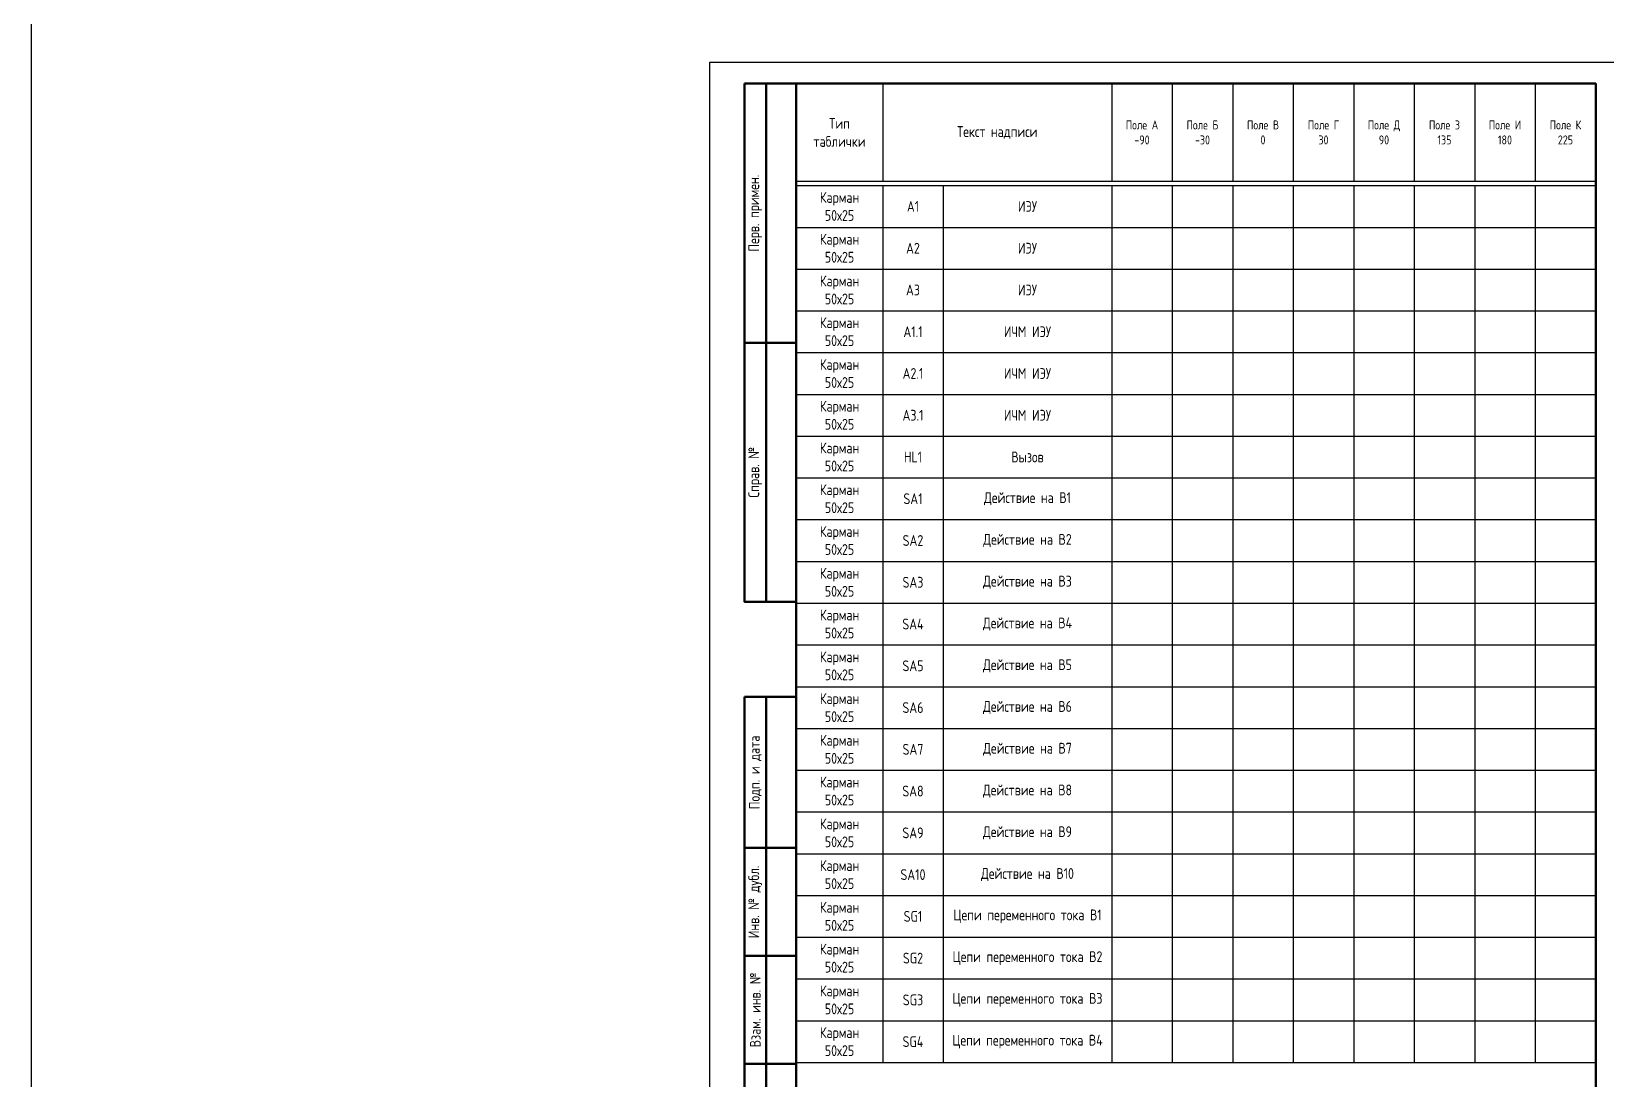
# Model space of a CAD drawing. Header units: millimetres. Extents: x -997 to 6341, y -90 to 618.
# Drawn here: x -997 to -632.5, y 61.4 to 304.1 of the extents above; entities that cross this region are included whole.
import ezdxf

# ---------------------------------------------------------------- set-up
doc = ezdxf.new("R2010")
doc.units = ezdxf.units.MM
doc.styles.add('Gost_type_A', font='GOST_A.TTF')

# ---------------------------------------------------------------- blocks, each defined once
blk = doc.blocks.new('Штамп левый верхний')
at = {"lineweight": 50}
for points in [[(-12, 0), (-7, 0), (-7, -60), (-12, -60)], [(-7, 0), (0, 0), (0, -60), (-7, -60)], [(-12, -60), (-7, -60), (-7, -120), (-12, -120)], [(-7, -60), (0, -60), (0, -120), (-7, -120)]]:
    blk.add_lwpolyline(points, close=True, dxfattribs=at)
at = {"char_height": 2.5, "width": 60, "attachment_point": 5, "rotation": 90, "style": 'Gost_type_A'}
for s, insert in [('Перв. примен.', (-9.5, -30)), ('Справ. №', (-9.5, -90))]:
    blk.add_mtext(s, dxfattribs=dict(at, insert=insert))
blk = doc.blocks.new('Штамп левый нижний')
at = {"lineweight": 50}
for points in [[(-12, 145), (-7, 145), (-7, 110), (-12, 110)], [(-7, 145), (0, 145), (0, 110), (-7, 110)], [(-12, 110), (-7, 110), (-7, 85), (-12, 85)], [(-7, 110), (0, 110), (0, 85), (-7, 85)], [(-12, 85), (-7, 85), (-7, 60), (-12, 60)], [(-7, 85), (0, 85), (0, 60), (-7, 60)], [(-12, 60), (-7, 60), (-7, 25), (-12, 25)], [(-7, 60), (0, 60), (0, 25), (-7, 25)], [(-12, 25), (-7, 25), (-7, 0), (-12, 0)], [(-7, 25), (0, 25), (0, 0), (-7, 0)]]:
    blk.add_lwpolyline(points, close=True, dxfattribs=at)
at = {"char_height": 2.5, "attachment_point": 5, "rotation": 90, "style": 'Gost_type_A'}
for s, insert, width in [('Подп. и дата', (-9.5, 127.5), 35), ('Инв. № дубл.', (-9.5, 97.5), 25), ('Взам. инв. №', (-9.5, 72.5), 25), ('Подп. и дата', (-9.5, 42.5), 35), ('Инв. N подл.', (-9.5, 12.5), 25)]:
    blk.add_mtext(s, dxfattribs=dict(at, insert=insert, width=width))
blk = doc.blocks.new('Формат_А4')
blk.add_lwpolyline([(0, 297), (0, 0), (-210, 0), (-210, 297)], close=True)
at = {"lineweight": 50}
blk.add_lwpolyline([(-190, 292), (-5, 292), (-5, 5), (-190, 5)], close=True, dxfattribs=at)
blk = doc.blocks.new('*T26')
at = {"color": 0, "linetype": 'ByBlock', "lineweight": -2, "transparency": 16777216}
for p, q in [((0, 0), (185, 0)), ((0, 0), (0, -226.68)), ((20, 0), (20, -22.61)), ((73, 0), (73, -22.61)), ((87, 0), (87, -22.61)), ((101, 0), (101, -22.61)), ((115, 0), (115, -22.61)), ((129, 0), (129, -22.61)), ((143, 0), (143, -22.61)), ((157, 0), (157, -22.61)), ((171, 0), (171, -22.61)), ((185, 0), (185, -226.68)), ((210, 0), (395, 0)), ((210, 0), (210, -135.17)), ((230, 0), (230, -22.61)), ((283, 0), (283, -22.61)), ((297, 0), (297, -22.61)), ((311, 0), (311, -22.61)), ((325, 0), (325, -22.61)), ((339, 0), (339, -22.61)), ((353, 0), (353, -22.61)), ((367, 0), (367, -22.61)), ((381, 0), (381, -22.61)), ((395, 0), (395, -135.17)), ((0, -22.61), (185, -22.61)), ((0, -23.61), (185, -23.61)), ((20, -23.61), (20, -226.68)), ((34, -23.61), (34, -226.68)), ((73, -23.61), (73, -226.68)), ((87, -23.61), (87, -226.68)), ((101, -23.61), (101, -226.68)), ((115, -23.61), (115, -226.68)), ((129, -23.61), (129, -226.68)), ((143, -23.61), (143, -226.68)), ((157, -23.61), (157, -226.68)), ((171, -23.61), (171, -226.68)), ((210, -22.61), (395, -22.61)), ((210, -23.61), (395, -23.61)), ((230, -23.61), (230, -135.17)), ((244, -23.61), (244, -135.17)), ((283, -23.61), (283, -135.17)), ((297, -23.61), (297, -135.17)), ((311, -23.61), (311, -135.17)), ((325, -23.61), (325, -135.17)), ((339, -23.61), (339, -135.17)), ((353, -23.61), (353, -135.17)), ((367, -23.61), (367, -135.17)), ((381, -23.61), (381, -135.17)), ((0, -33.28), (185, -33.28)), ((210, -33.61), (395, -33.61)), ((0, -42.95), (185, -42.95)), ((210, -43.61), (395, -43.61)), ((0, -52.62), (185, -52.62)), ((210, -53.61), (395, -53.61)), ((0, -62.29), (185, -62.29)), ((210, -63.61), (395, -63.61)), ((0, -71.96), (185, -71.96)), ((210, -73.63), (395, -73.63)), ((0, -81.63), (185, -81.63)), ((210, -84.02), (395, -84.02)), ((0, -91.3), (185, -91.3)), ((210, -94.4), (395, -94.4)), ((0, -100.97), (185, -100.97)), ((210, -104.78), (395, -104.78)), ((0, -110.64), (185, -110.64)), ((210, -115.17), (395, -115.17)), ((0, -120.31), (185, -120.31)), ((210, -125.17), (395, -125.17)), ((0, -129.98), (185, -129.98)), ((210, -135.17), (395, -135.17)), ((0, -139.65), (185, -139.65)), ((0, -149.32), (185, -149.32)), ((0, -158.99), (185, -158.99)), ((0, -168.66), (185, -168.66)), ((0, -178.33), (185, -178.33)), ((0, -188), (185, -188)), ((0, -197.67), (185, -197.67)), ((0, -207.34), (185, -207.34)), ((0, -217.01), (185, -217.01)), ((0, -226.68), (185, -226.68))]:
    blk.add_line(p, q, dxfattribs=at)
at = {"color": 0, "transparency": 16777216, "char_height": 2.5, "attachment_point": 5, "style": 'Gost_type_A'}
for s, insert, width in [('Тип таблички', (10, -11.3), 17), ('Текст надписи', (46.5, -11.3), 50), ('{\\H0.83333x;\\C256;Поле А \\P-90}', (80, -11.3), 11), ('{\\H0.83333x;\\C256;Поле Б\\P-30}', (94, -11.3), 11), ('{\\H0.83333x;\\C256;Поле В\\P0}', (108, -11.3), 11), ('{\\H0.83333x;\\C256;Поле Г\\P30}', (122, -11.3), 11), ('{\\H0.83333x;\\C256;Поле Д\\P90}', (136, -11.3), 11), ('{\\H0.83333x;\\C256;Поле З\\P135}', (150, -11.3), 11), ('{\\H0.83333x;\\C256;Поле И\\P180}', (164, -11.3), 11), ('{\\H0.83333x;\\C256;Поле К\\P225}', (178, -11.3), 11), ('Тип таблички', (220, -11.3), 17), ('Текст надписи', (256.5, -11.3), 50), ('{\\H0.83333x;\\C256;Поле А \\P-90}', (290, -11.3), 11), ('{\\H0.83333x;\\C256;Поле Б\\P-30}', (304, -11.3), 11), ('{\\H0.83333x;\\C256;Поле В\\P0}', (318, -11.3), 11), ('{\\H0.83333x;\\C256;Поле Г\\P30}', (332, -11.3), 11), ('{\\H0.83333x;\\C256;Поле Д\\P90}', (346, -11.3), 11), ('{\\H0.83333x;\\C256;Поле З\\P135}', (360, -11.3), 11), ('{\\H0.83333x;\\C256;Поле И\\P180}', (374, -11.3), 11), ('{\\H0.83333x;\\C256;Поле К\\P225}', (388, -11.3), 11), ('Карман\\P50х25', (10, -28.44), 17), ('Карман\\P50х25', (220, -28.61), 17), ('A1', (27, -28.44), 11), ('ИЭУ', (53.5, -28.44), 36), ('SG5', (237, -28.61), 11), ('Цепи переменного тока В5', (263.5, -28.61), 36), ('Карман\\P50х25', (10, -38.11), 17), ('Карман\\P50х25', (220, -38.61), 17), ('A2', (27, -38.11), 11), ('ИЭУ', (53.5, -38.11), 36), ('SG6', (237, -38.61), 11), ('Цепи переменного тока В6', (263.5, -38.61), 36), ('Карман\\P50х25', (10, -47.78), 17), ('A3', (27, -47.78), 11), ('ИЭУ', (53.5, -47.78), 36), ('Карман\\P50х25', (220, -48.61), 17), ('SG7', (237, -48.61), 11), ('Цепи переменного тока В7', (263.5, -48.61), 36), ('Карман\\P50х25', (10, -57.45), 17), ('A1.1', (27, -57.45), 11), ('ИЧМ ИЭУ', (53.5, -57.45), 36), ('Карман\\P50х25', (220, -58.61), 17), ('SG8', (237, -58.61), 11), ('Цепи переменного тока В8', (263.5, -58.61), 36), ('Карман\\P50х25', (10, -67.12), 17), ('Карман\\P50х25', (220, -68.62), 17), ('Цепи переменного тока {\\C256;В9 (ОВ)}', (263.5, -68.62), 36), ('A2.1', (27, -67.12), 11), ('ИЧМ ИЭУ', (53.5, -67.12), 36), ('SG9', (237, -68.62), 11), ('Карман\\P50х25', (10, -76.79), 17), ('A3.1', (27, -76.79), 11), ('ИЧМ ИЭУ', (53.5, -76.79), 36), ('Карман\\P50х25', (220, -78.82), 17), ('Цепи переменного тока СВ стороны 1 секции', (263.5, -78.82), 36), ('SG10', (237, -78.82), 11), ('Карман\\P50х25', (10, -86.46), 17), ('HL1', (27, -86.46), 11), ('Вызов', (53.5, -86.46), 36), ('Карман\\P50х25', (220, -89.21), 17), ('Цепи переменного тока СВ стороны 2 секции', (263.5, -89.21), 36), ('SG11', (237, -89.21), 11), ('Карман\\P50х25', (10, -96.13), 17), ('Действие на В1', (53.5, -96.13), 36), ('SA1', (27, -96.13), 11), ('Карман\\P50х25', (220, -99.59), 17), ('SG12', (237, -99.59), 11), ('{\\C256;Цепи переменного \\Pнапряжения 1 секции шин}', (263.5, -99.59), 36), ('Карман\\P50х25', (10, -105.8), 17), ('SA2', (27, -105.8), 11), ('Действие на В2', (53.5, -105.8), 36), ('Карман\\P50х25', (220, -109.97), 17), ('SG13', (237, -109.97), 11), ('{\\C256;Цепи переменного \\Pнапряжения 2 секции шин}', (263.5, -109.97), 36), ('Карман\\P50х25', (10, -115.47), 17), ('SA3', (27, -115.47), 11), ('Действие на В3', (53.5, -115.47), 36), ('Карман\\P50х25', (10, -125.14), 17), ('SA4', (27, -125.14), 11), ('Действие на В4', (53.5, -125.14), 36), ('Карман\\P50х25', (10, -134.82), 17), ('SA5', (27, -134.82), 11), ('Действие на В5', (53.5, -134.82), 36), ('Карман\\P50х25', (10, -144.49), 17), ('SA6', (27, -144.49), 11), ('Действие на В6', (53.5, -144.49), 36), ('Карман\\P50х25', (10, -154.16), 17), ('SA7', (27, -154.16), 11), ('Действие на В7', (53.5, -154.16), 36), ('Карман\\P50х25', (10, -163.83), 17), ('SA8', (27, -163.83), 11), ('Действие на В8', (53.5, -163.83), 36), ('Карман\\P50х25', (10, -173.5), 17), ('SA9', (27, -173.5), 11), ('Действие на В9', (53.5, -173.5), 36), ('Карман\\P50х25', (10, -183.17), 17), ('SA10', (27, -183.17), 11), ('Действие на В10', (53.5, -183.17), 36), ('Карман\\P50х25', (10, -192.84), 17), ('SG1', (27, -192.84), 11), ('Цепи переменного тока В1', (53.5, -192.84), 36), ('Карман\\P50х25', (10, -202.51), 17), ('SG2', (27, -202.51), 11), ('Цепи переменного тока В2', (53.5, -202.51), 36), ('Карман\\P50х25', (10, -212.18), 17), ('SG3', (27, -212.18), 11), ('Цепи переменного тока В3', (53.5, -212.18), 36), ('Карман\\P50х25', (10, -221.85), 17), ('SG4', (27, -221.85), 11), ('Цепи переменного тока В4', (53.5, -221.85), 36)]:
    blk.add_mtext(s, dxfattribs=dict(at, insert=insert, width=width))

msp = doc.modelspace()

# ---------------------------------------------------------------- linework, layer by layer
msp.add_lwpolyline([(-997, 618), (6340.99, 618), (6340.99, -90), (-997, -90)], close=True)

# ---------------------------------------------------------------- block references
for name, p in [('Формат_А4', (-630, 0)), ('Штамп левый верхний', (-820, 292)), ('*T26', (-820, 292)), ('Штамп левый нижний', (-820, 5))]:
    msp.add_blockref(name, p)

doc.saveas('drawing.dxf')
